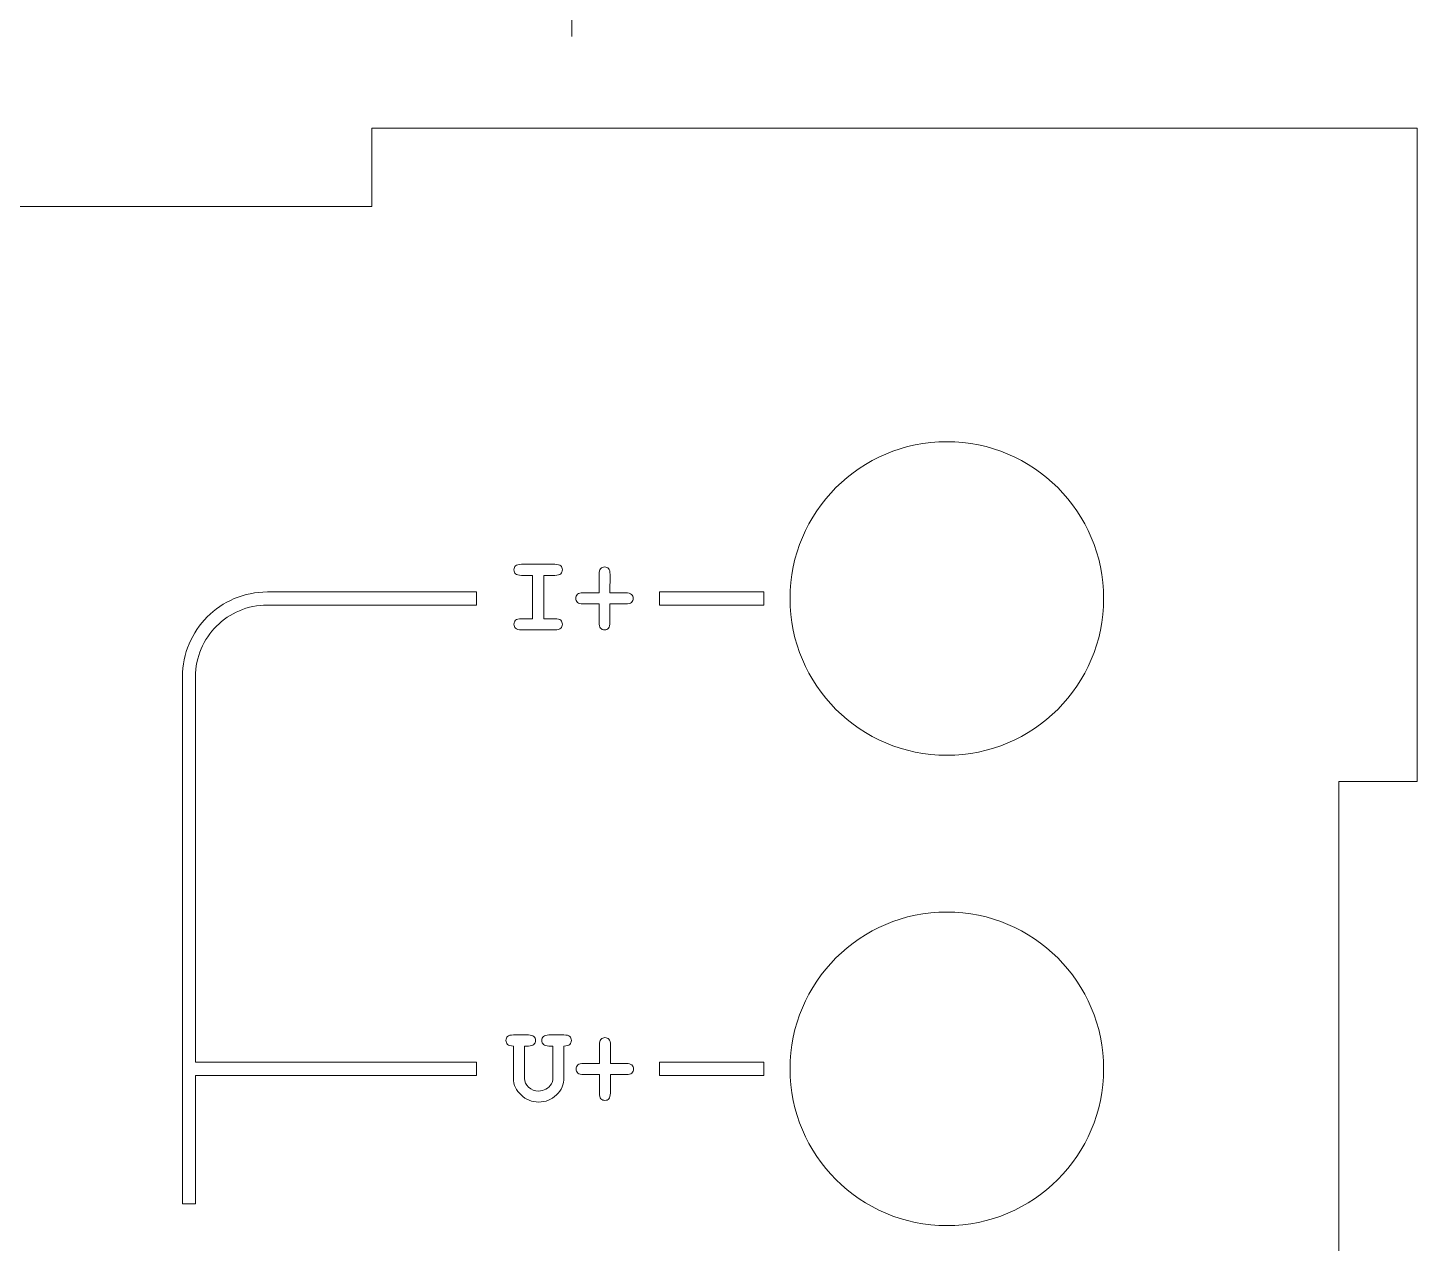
# Model space of a CAD drawing. Header units: millimetres. Extents: x -505 to -219, y -128 to 208.
# Drawn here: x -272.2 to -219, y 39.8 to 86.3 of the extents above; entities that cross this region are included whole.
import ezdxf

# ---------------------------------------------------------------- set-up
doc = ezdxf.new("R2010")
doc.units = ezdxf.units.MM
doc.header["$MEASUREMENT"] = 0
doc.layers.add('layer 1', color=7, linetype='Continuous')
doc.layers.add('layer 2', color=7, linetype='Continuous')

msp = doc.modelspace()

# ---------------------------------------------------------------- linework, layer by layer
at = {"layer": 'layer 1', "color": 114, "lineweight": 9}
for points, knots in [([(-252.426, 65.385), (-252.426, 65.385), (-252.426, 63.7255), (-252.426, 63.7255), (-252.426, 63.7255), (-252.426, 63.7255), (-251.9985, 63.7255), (-251.9985, 63.7255), (-251.9985, 63.7255), (-251.8934, 63.7255), (-251.8193, 63.7058), (-251.7755, 63.667), (-251.7755, 63.667), (-251.7325, 63.6282), (-251.7106, 63.5774), (-251.7106, 63.5139), (-251.7106, 63.5139), (-251.7106, 63.4504), (-251.7325, 63.3996), (-251.7755, 63.3608), (-251.7755, 63.3608), (-251.8193, 63.322), (-251.8934, 63.3022), (-251.9985, 63.3022), (-251.9985, 63.3022), (-251.9985, 63.3022), (-253.2769, 63.3022), (-253.2769, 63.3022), (-253.2769, 63.3022), (-253.3821, 63.3022), (-253.4561, 63.322), (-253.4999, 63.3615), (-253.4999, 63.3615), (-253.5429, 63.401), (-253.5648, 63.4525), (-253.5648, 63.516), (-253.5648, 63.516), (-253.5648, 63.5795), (-253.5429, 63.6303), (-253.4999, 63.6684), (-253.4999, 63.6684), (-253.4561, 63.7065), (-253.3821, 63.7255), (-253.2769, 63.7255), (-253.2769, 63.7255), (-253.2769, 63.7255), (-252.8494, 63.7255), (-252.8494, 63.7255), (-252.8494, 63.7255), (-252.8494, 63.7255), (-252.8494, 65.385), (-252.8494, 65.385), (-252.8494, 65.385), (-252.8494, 65.385), (-253.2769, 65.385), (-253.2769, 65.385), (-253.2769, 65.385), (-253.3821, 65.385), (-253.4561, 65.4047), (-253.4999, 65.4435), (-253.4999, 65.4435), (-253.5429, 65.4823), (-253.5648, 65.5331), (-253.5648, 65.5966), (-253.5648, 65.5966), (-253.5648, 65.6601), (-253.5429, 65.7109), (-253.4999, 65.7498), (-253.4999, 65.7498), (-253.4561, 65.7886), (-253.3821, 65.8083), (-253.2769, 65.8083), (-253.2769, 65.8083), (-253.2769, 65.8083), (-251.9985, 65.8083), (-251.9985, 65.8083), (-251.9985, 65.8083), (-251.8934, 65.8083), (-251.8193, 65.7893), (-251.7755, 65.7512), (-251.7755, 65.7512), (-251.7325, 65.7131), (-251.7106, 65.6623), (-251.7106, 65.5988), (-251.7106, 65.5988), (-251.7106, 65.5353), (-251.7325, 65.4838), (-251.7755, 65.4442), (-251.7755, 65.4442), (-251.8193, 65.4047), (-251.8934, 65.385), (-251.9985, 65.385), (-251.9985, 65.385), (-251.9985, 65.385), (-252.426, 65.385), (-252.426, 65.385)], [0, 0, 0, 0, 0.04, 0.04, 0.04, 0.04, 0.08, 0.08, 0.08, 0.08, 0.12, 0.12, 0.12, 0.12, 0.16, 0.16, 0.16, 0.16, 0.2, 0.2, 0.2, 0.2, 0.24, 0.24, 0.24, 0.24, 0.28, 0.28, 0.28, 0.28, 0.32, 0.32, 0.32, 0.32, 0.36, 0.36, 0.36, 0.36, 0.4, 0.4, 0.4, 0.4, 0.44, 0.44, 0.44, 0.44, 0.48, 0.48, 0.48, 0.48, 0.52, 0.52, 0.52, 0.52, 0.56, 0.56, 0.56, 0.56, 0.6, 0.6, 0.6, 0.6, 0.64, 0.64, 0.64, 0.64, 0.68, 0.68, 0.68, 0.68, 0.72, 0.72, 0.72, 0.72, 0.76, 0.76, 0.76, 0.76, 0.8, 0.8, 0.8, 0.8, 0.84, 0.84, 0.84, 0.84, 0.88, 0.88, 0.88, 0.88, 0.92, 0.92, 0.92, 0.92, 1, 1, 1, 1]), ([(-249.8896, 64.2928), (-249.8896, 64.2928), (-249.8896, 63.5851), (-249.8896, 63.5851), (-249.8896, 63.5851), (-249.8896, 63.4828), (-249.9086, 63.4109), (-249.9467, 63.3671), (-249.9467, 63.3671), (-249.9848, 63.3241), (-250.0356, 63.3022), (-250.0984, 63.3022), (-250.0984, 63.3022), (-250.1605, 63.3022), (-250.2113, 63.3241), (-250.2501, 63.3671), (-250.2501, 63.3671), (-250.2889, 63.4109), (-250.3087, 63.4828), (-250.3087, 63.5851), (-250.3087, 63.5851), (-250.3087, 63.5851), (-250.3087, 64.2928), (-250.3087, 64.2928), (-250.3087, 64.2928), (-250.3087, 64.2928), (-250.9147, 64.2928), (-250.9147, 64.2928), (-250.9147, 64.2928), (-251.0163, 64.2928), (-251.089, 64.3125), (-251.1328, 64.3514), (-251.1328, 64.3514), (-251.1758, 64.3909), (-251.1977, 64.4424), (-251.1977, 64.5059), (-251.1977, 64.5059), (-251.1977, 64.5687), (-251.1758, 64.6202), (-251.1328, 64.6597), (-251.1328, 64.6597), (-251.089, 64.6985), (-251.0163, 64.7175), (-250.9147, 64.7161), (-250.9147, 64.7161), (-250.9147, 64.7161), (-250.3087, 64.7161), (-250.3087, 64.7161), (-250.3087, 64.7161), (-250.3087, 64.7161), (-250.3087, 65.4231), (-250.3087, 65.4231), (-250.3087, 65.4231), (-250.3087, 65.524), (-250.2889, 65.5966), (-250.2501, 65.6404), (-250.2501, 65.6404), (-250.2113, 65.6848), (-250.1598, 65.7067), (-250.097, 65.7067), (-250.097, 65.7067), (-250.0342, 65.7067), (-249.9827, 65.6848), (-249.9439, 65.6418), (-249.9439, 65.6418), (-249.9051, 65.5981), (-249.8853, 65.5254), (-249.8853, 65.4231), (-249.8853, 65.4231), (-249.8853, 65.4231), (-249.8896, 64.7161), (-249.8896, 64.7161), (-249.8896, 64.7161), (-249.8896, 64.7161), (-249.2835, 64.7161), (-249.2835, 64.7161), (-249.2835, 64.7161), (-249.1819, 64.7161), (-249.1092, 64.6971), (-249.0655, 64.6583), (-249.0655, 64.6583), (-249.0225, 64.6195), (-249.0006, 64.5687), (-249.0006, 64.5059), (-249.0006, 64.5059), (-249.0006, 64.4424), (-249.0225, 64.3909), (-249.0655, 64.3514), (-249.0655, 64.3514), (-249.1092, 64.3125), (-249.1819, 64.2928), (-249.2835, 64.2928), (-249.2835, 64.2928), (-249.2835, 64.2928), (-249.8896, 64.2928), (-249.8896, 64.2928)], [0, 0, 0, 0, 0.04, 0.04, 0.04, 0.04, 0.08, 0.08, 0.08, 0.08, 0.12, 0.12, 0.12, 0.12, 0.16, 0.16, 0.16, 0.16, 0.2, 0.2, 0.2, 0.2, 0.24, 0.24, 0.24, 0.24, 0.28, 0.28, 0.28, 0.28, 0.32, 0.32, 0.32, 0.32, 0.36, 0.36, 0.36, 0.36, 0.4, 0.4, 0.4, 0.4, 0.44, 0.44, 0.44, 0.44, 0.48, 0.48, 0.48, 0.48, 0.52, 0.52, 0.52, 0.52, 0.56, 0.56, 0.56, 0.56, 0.6, 0.6, 0.6, 0.6, 0.64, 0.64, 0.64, 0.64, 0.68, 0.68, 0.68, 0.68, 0.72, 0.72, 0.72, 0.72, 0.76, 0.76, 0.76, 0.76, 0.8, 0.8, 0.8, 0.8, 0.84, 0.84, 0.84, 0.84, 0.88, 0.88, 0.88, 0.88, 0.92, 0.92, 0.92, 0.92, 1, 1, 1, 1]), ([(-255, 64.25), (-255, 64.25), (-263, 64.25), (-263, 64.25), (-263, 64.25), (-263.7594, 64.25), (-264.447, 63.9421), (-264.9446, 63.4446), (-264.9446, 63.4446), (-265.4421, 62.947), (-265.75, 62.2594), (-265.75, 61.5), (-265.75, 61.5), (-265.75, 61.5), (-265.75, 46.7498), (-265.75, 46.7498), (-265.75, 46.7498), (-265.75, 46.7498), (-255, 46.7498), (-255, 46.7498), (-255, 46.7498), (-255, 46.7498), (-255, 46.2498), (-255, 46.2498), (-255, 46.2498), (-255, 46.2498), (-265.75, 46.2498), (-265.75, 46.2498), (-265.75, 46.2498), (-265.75, 46.2498), (-265.75, 41.338), (-265.75, 41.338), (-265.75, 41.338), (-265.75, 41.338), (-266.25, 41.338), (-266.25, 41.338), (-266.25, 41.338), (-266.25, 41.338), (-266.25, 61.5), (-266.25, 61.5), (-266.25, 61.5), (-266.25, 62.3975), (-265.8861, 63.2102), (-265.2982, 63.7982), (-265.2982, 63.7982), (-264.7102, 64.3861), (-263.8975, 64.75), (-263, 64.75), (-263, 64.75), (-263, 64.75), (-255, 64.75), (-255, 64.75), (-255, 64.75), (-255, 64.75), (-255, 64.25), (-255, 64.25)], [0, 0, 0, 0, 0.0666667, 0.0666667, 0.0666667, 0.0666667, 0.1333333, 0.1333333, 0.1333333, 0.1333333, 0.2, 0.2, 0.2, 0.2, 0.2666667, 0.2666667, 0.2666667, 0.2666667, 0.3333333, 0.3333333, 0.3333333, 0.3333333, 0.4, 0.4, 0.4, 0.4, 0.4666667, 0.4666667, 0.4666667, 0.4666667, 0.5333333, 0.5333333, 0.5333333, 0.5333333, 0.6, 0.6, 0.6, 0.6, 0.6666667, 0.6666667, 0.6666667, 0.6666667, 0.7333333, 0.7333333, 0.7333333, 0.7333333, 0.8, 0.8, 0.8, 0.8, 0.8666667, 0.8666667, 0.8666667, 0.8666667, 1, 1, 1, 1]), ([(-244, 64.25), (-244, 64.25), (-248, 64.25), (-248, 64.25), (-248, 64.25), (-248, 64.25), (-248, 64.75), (-248, 64.75), (-248, 64.75), (-248, 64.75), (-244, 64.75), (-244, 64.75), (-244, 64.75), (-244, 64.75), (-244, 64.25), (-244, 64.25)], [0, 0, 0, 0, 0.2, 0.2, 0.2, 0.2, 0.4, 0.4, 0.4, 0.4, 0.6, 0.6, 0.6, 0.6, 1, 1, 1, 1]), ([(-251.653, 47.372), (-251.653, 47.372), (-251.653, 46.1697), (-251.653, 46.1697), (-251.653, 46.1697), (-251.653, 45.9073), (-251.7468, 45.6843), (-251.9352, 45.5009), (-251.9352, 45.5009), (-252.1229, 45.3174), (-252.3494, 45.2257), (-252.6139, 45.2257), (-252.6139, 45.2257), (-252.7452, 45.2257), (-252.8679, 45.249), (-252.9829, 45.2948), (-252.9829, 45.2948), (-253.098, 45.3414), (-253.2017, 45.4091), (-253.2927, 45.4987), (-253.2927, 45.4987), (-253.3844, 45.5884), (-253.4557, 45.6822), (-253.5072, 45.7796), (-253.5072, 45.7796), (-253.558, 45.8769), (-253.5834, 46.0067), (-253.5834, 46.1697), (-253.5834, 46.1697), (-253.5834, 46.1697), (-253.5834, 47.372), (-253.5834, 47.372), (-253.5834, 47.372), (-253.6885, 47.372), (-253.7626, 47.3917), (-253.8063, 47.4312), (-253.8063, 47.4312), (-253.8494, 47.4708), (-253.8712, 47.5223), (-253.8712, 47.5858), (-253.8712, 47.5858), (-253.8712, 47.6493), (-253.8494, 47.7001), (-253.8063, 47.7382), (-253.8063, 47.7382), (-253.7626, 47.7763), (-253.6885, 47.7953), (-253.5834, 47.7953), (-253.5834, 47.7953), (-253.5834, 47.7953), (-253.0076, 47.7953), (-253.0076, 47.7953), (-253.0076, 47.7953), (-252.9166, 47.7953), (-252.8496, 47.7756), (-252.8059, 47.7368), (-252.8059, 47.7368), (-252.7628, 47.6979), (-252.7409, 47.6471), (-252.7409, 47.5836), (-252.7409, 47.5836), (-252.7409, 47.5201), (-252.7628, 47.4693), (-252.8059, 47.4305), (-252.8059, 47.4305), (-252.8496, 47.3917), (-252.9166, 47.372), (-253.0076, 47.372), (-253.0076, 47.372), (-253.0076, 47.372), (-253.16, 47.372), (-253.16, 47.372), (-253.16, 47.372), (-253.16, 47.372), (-253.16, 46.1316), (-253.16, 46.1316), (-253.16, 46.1316), (-253.16, 46.0046), (-253.1071, 45.8924), (-253.002, 45.7951), (-253.002, 45.7951), (-252.8962, 45.6977), (-252.7692, 45.649), (-252.6203, 45.649), (-252.6203, 45.649), (-252.5208, 45.649), (-252.4277, 45.6723), (-252.3409, 45.7196), (-252.3409, 45.7196), (-252.2541, 45.7662), (-252.1829, 45.8346), (-252.1278, 45.9242), (-252.1278, 45.9242), (-252.0932, 45.9813), (-252.0763, 46.0498), (-252.0763, 46.1316), (-252.0763, 46.1316), (-252.0763, 46.1316), (-252.0763, 47.372), (-252.0763, 47.372), (-252.0763, 47.372), (-252.0763, 47.372), (-252.2287, 47.372), (-252.2287, 47.372), (-252.2287, 47.372), (-252.3197, 47.372), (-252.3868, 47.3917), (-252.4305, 47.4305), (-252.4305, 47.4305), (-252.4735, 47.4693), (-252.4954, 47.5201), (-252.4954, 47.5836), (-252.4954, 47.5836), (-252.4954, 47.6471), (-252.4735, 47.6979), (-252.4305, 47.7368), (-252.4305, 47.7368), (-252.3868, 47.7756), (-252.3197, 47.7953), (-252.2287, 47.7953), (-252.2287, 47.7953), (-252.2287, 47.7953), (-251.653, 47.7953), (-251.653, 47.7953), (-251.653, 47.7953), (-251.5479, 47.7953), (-251.4738, 47.7763), (-251.43, 47.7382), (-251.43, 47.7382), (-251.387, 47.7001), (-251.3651, 47.6493), (-251.3651, 47.5858), (-251.3651, 47.5858), (-251.3651, 47.5223), (-251.387, 47.4708), (-251.43, 47.4312), (-251.43, 47.4312), (-251.4738, 47.3917), (-251.5479, 47.372), (-251.653, 47.372)], [0, 0, 0, 0, 0.0277778, 0.0277778, 0.0277778, 0.0277778, 0.0555556, 0.0555556, 0.0555556, 0.0555556, 0.0833333, 0.0833333, 0.0833333, 0.0833333, 0.1111111, 0.1111111, 0.1111111, 0.1111111, 0.1388889, 0.1388889, 0.1388889, 0.1388889, 0.1666667, 0.1666667, 0.1666667, 0.1666667, 0.1944444, 0.1944444, 0.1944444, 0.1944444, 0.2222222, 0.2222222, 0.2222222, 0.2222222, 0.25, 0.25, 0.25, 0.25, 0.2777778, 0.2777778, 0.2777778, 0.2777778, 0.3055556, 0.3055556, 0.3055556, 0.3055556, 0.3333333, 0.3333333, 0.3333333, 0.3333333, 0.3611111, 0.3611111, 0.3611111, 0.3611111, 0.3888889, 0.3888889, 0.3888889, 0.3888889, 0.4166667, 0.4166667, 0.4166667, 0.4166667, 0.4444444, 0.4444444, 0.4444444, 0.4444444, 0.4722222, 0.4722222, 0.4722222, 0.4722222, 0.5, 0.5, 0.5, 0.5, 0.5277778, 0.5277778, 0.5277778, 0.5277778, 0.5555556, 0.5555556, 0.5555556, 0.5555556, 0.5833333, 0.5833333, 0.5833333, 0.5833333, 0.6111111, 0.6111111, 0.6111111, 0.6111111, 0.6388889, 0.6388889, 0.6388889, 0.6388889, 0.6666667, 0.6666667, 0.6666667, 0.6666667, 0.6944444, 0.6944444, 0.6944444, 0.6944444, 0.7222222, 0.7222222, 0.7222222, 0.7222222, 0.75, 0.75, 0.75, 0.75, 0.7777778, 0.7777778, 0.7777778, 0.7777778, 0.8055556, 0.8055556, 0.8055556, 0.8055556, 0.8333333, 0.8333333, 0.8333333, 0.8333333, 0.8611111, 0.8611111, 0.8611111, 0.8611111, 0.8888889, 0.8888889, 0.8888889, 0.8888889, 0.9166667, 0.9166667, 0.9166667, 0.9166667, 0.9444444, 0.9444444, 0.9444444, 0.9444444, 1, 1, 1, 1]), ([(-249.8743, 46.2798), (-249.8743, 46.2798), (-249.8743, 45.5721), (-249.8743, 45.5721), (-249.8743, 45.5721), (-249.8743, 45.4698), (-249.8933, 45.3979), (-249.9314, 45.3541), (-249.9314, 45.3541), (-249.9695, 45.3111), (-250.0203, 45.2892), (-250.0831, 45.2892), (-250.0831, 45.2892), (-250.1452, 45.2892), (-250.196, 45.3111), (-250.2348, 45.3541), (-250.2348, 45.3541), (-250.2736, 45.3979), (-250.2934, 45.4698), (-250.2934, 45.5721), (-250.2934, 45.5721), (-250.2934, 45.5721), (-250.2934, 46.2798), (-250.2934, 46.2798), (-250.2934, 46.2798), (-250.2934, 46.2798), (-250.8994, 46.2798), (-250.8994, 46.2798), (-250.8994, 46.2798), (-251.001, 46.2798), (-251.0737, 46.2995), (-251.1175, 46.3384), (-251.1175, 46.3384), (-251.1605, 46.3779), (-251.1824, 46.4294), (-251.1824, 46.4929), (-251.1824, 46.4929), (-251.1824, 46.5557), (-251.1605, 46.6072), (-251.1175, 46.6467), (-251.1175, 46.6467), (-251.0737, 46.6855), (-251.001, 46.7045), (-250.8994, 46.7031), (-250.8994, 46.7031), (-250.8994, 46.7031), (-250.2934, 46.7031), (-250.2934, 46.7031), (-250.2934, 46.7031), (-250.2934, 46.7031), (-250.2934, 47.4101), (-250.2934, 47.4101), (-250.2934, 47.4101), (-250.2934, 47.511), (-250.2736, 47.5836), (-250.2348, 47.6274), (-250.2348, 47.6274), (-250.196, 47.6718), (-250.1445, 47.6937), (-250.0817, 47.6937), (-250.0817, 47.6937), (-250.0189, 47.6937), (-249.9674, 47.6718), (-249.9286, 47.6288), (-249.9286, 47.6288), (-249.8898, 47.5851), (-249.87, 47.5124), (-249.87, 47.4101), (-249.87, 47.4101), (-249.87, 47.4101), (-249.8743, 46.7031), (-249.8743, 46.7031), (-249.8743, 46.7031), (-249.8743, 46.7031), (-249.2682, 46.7031), (-249.2682, 46.7031), (-249.2682, 46.7031), (-249.1666, 46.7031), (-249.0939, 46.6841), (-249.0502, 46.6453), (-249.0502, 46.6453), (-249.0072, 46.6065), (-248.9853, 46.5557), (-248.9853, 46.4929), (-248.9853, 46.4929), (-248.9853, 46.4294), (-249.0072, 46.3779), (-249.0502, 46.3384), (-249.0502, 46.3384), (-249.0939, 46.2995), (-249.1666, 46.2798), (-249.2682, 46.2798), (-249.2682, 46.2798), (-249.2682, 46.2798), (-249.8743, 46.2798), (-249.8743, 46.2798)], [0, 0, 0, 0, 0.04, 0.04, 0.04, 0.04, 0.08, 0.08, 0.08, 0.08, 0.12, 0.12, 0.12, 0.12, 0.16, 0.16, 0.16, 0.16, 0.2, 0.2, 0.2, 0.2, 0.24, 0.24, 0.24, 0.24, 0.28, 0.28, 0.28, 0.28, 0.32, 0.32, 0.32, 0.32, 0.36, 0.36, 0.36, 0.36, 0.4, 0.4, 0.4, 0.4, 0.44, 0.44, 0.44, 0.44, 0.48, 0.48, 0.48, 0.48, 0.52, 0.52, 0.52, 0.52, 0.56, 0.56, 0.56, 0.56, 0.6, 0.6, 0.6, 0.6, 0.64, 0.64, 0.64, 0.64, 0.68, 0.68, 0.68, 0.68, 0.72, 0.72, 0.72, 0.72, 0.76, 0.76, 0.76, 0.76, 0.8, 0.8, 0.8, 0.8, 0.84, 0.84, 0.84, 0.84, 0.88, 0.88, 0.88, 0.88, 0.92, 0.92, 0.92, 0.92, 1, 1, 1, 1]), ([(-244, 46.2498), (-244, 46.2498), (-248, 46.2498), (-248, 46.2498), (-248, 46.2498), (-248, 46.2498), (-248, 46.7498), (-248, 46.7498), (-248, 46.7498), (-248, 46.7498), (-244, 46.7498), (-244, 46.7498), (-244, 46.7498), (-244, 46.7498), (-244, 46.2498), (-244, 46.2498)], [0, 0, 0, 0, 0.2, 0.2, 0.2, 0.2, 0.4, 0.4, 0.4, 0.4, 0.6, 0.6, 0.6, 0.6, 1, 1, 1, 1])]:
    msp.add_open_spline(points, degree=3, knots=knots, dxfattribs=at)
at = {"layer": 'layer 2', "color": 177, "lineweight": 9}
for points, knots in [([(-251.3493, 146), (-251.3493, 147.6568), (-252.6925, 149), (-254.3493, 149), (-254.3493, 149), (-256.0062, 149), (-257.3493, 147.6568), (-257.3493, 146), (-257.3493, 146), (-257.3493, 144.3431), (-256.0062, 143), (-254.3493, 143), (-254.3493, 143), (-252.6925, 143), (-251.3493, 144.3431), (-251.3493, 145.9999), (-251.3493, 195.7039), (-251.3493, 46.592), (-251.3493, 146)], [0, 0, 0, 0, 0.2, 0.2, 0.2, 0.2, 0.4, 0.4, 0.4, 0.4, 0.6, 0.6, 0.6, 0.6, 1, 1, 1, 1.0001, 1.0001, 1.0001, 1.0001]), ([(-248, 133.5), (-248, 135.1568), (-249.3431, 136.5), (-251, 136.5), (-251, 136.5), (-252.6568, 136.5), (-254, 135.1568), (-254, 133.5), (-254, 133.5), (-254, 131.8431), (-252.6568, 130.5), (-251, 130.5), (-251, 130.5), (-249.3431, 130.5), (-248, 131.8431), (-248, 133.4999), (-248, 183.2039), (-248, 34.092), (-248, 133.5)], [0, 0, 0, 0, 0.2, 0.2, 0.2, 0.2, 0.4, 0.4, 0.4, 0.4, 0.6, 0.6, 0.6, 0.6, 1, 1, 1, 1.0001, 1.0001, 1.0001, 1.0001]), ([(-251.3493, 121), (-251.3493, 122.6568), (-252.6925, 124), (-254.3493, 124), (-254.3493, 124), (-256.0062, 124), (-257.3493, 122.6568), (-257.3493, 121), (-257.3493, 121), (-257.3493, 119.3431), (-256.0062, 118), (-254.3493, 118), (-254.3493, 118), (-252.6925, 118), (-251.3493, 119.3431), (-251.3493, 120.9999), (-251.3493, 170.7039), (-251.3493, 21.592), (-251.3493, 121)], [0, 0, 0, 0, 0.2, 0.2, 0.2, 0.2, 0.4, 0.4, 0.4, 0.4, 0.6, 0.6, 0.6, 0.6, 1, 1, 1, 1.0001, 1.0001, 1.0001, 1.0001]), ([(-231, 64.5), (-231, 67.8137), (-233.6863, 70.5), (-237, 70.5), (-237, 70.5), (-240.3137, 70.5), (-243, 67.8138), (-243, 64.5), (-243, 64.5), (-243, 61.1863), (-240.3137, 58.5), (-237, 58.5), (-237, 58.5), (-233.6863, 58.5), (-231, 61.1863), (-231, 64.5)], [0, 0, 0, 0, 0.2, 0.2, 0.2, 0.2, 0.4, 0.4, 0.4, 0.4, 0.6, 0.6, 0.6, 0.6, 1, 1, 1, 1]), ([(-231, 46.5), (-231, 49.8137), (-233.6863, 52.5), (-237, 52.5), (-237, 52.5), (-240.3137, 52.5), (-243, 49.8138), (-243, 46.5), (-243, 46.5), (-243, 43.1863), (-240.3137, 40.5), (-237, 40.5), (-237, 40.5), (-233.6863, 40.5), (-231, 43.1863), (-231, 46.5)], [0, 0, 0, 0, 0.2, 0.2, 0.2, 0.2, 0.4, 0.4, 0.4, 0.4, 0.6, 0.6, 0.6, 0.6, 1, 1, 1, 1])]:
    msp.add_open_spline(points, degree=3, knots=knots, dxfattribs=at)
at = {"layer": 'layer 2', "lineweight": 9}
msp.add_open_spline([(-259, 82.5), (-259, 82.5), (-259, 79.5), (-259, 79.5), (-259, 79.5), (-259, 79.5), (-319, 79.5), (-319, 79.5), (-319, 79.5), (-319, 79.5), (-319, 82.5), (-319, 82.5), (-319, 82.5), (-319, 82.5), (-359, 82.5), (-359, 82.5), (-359, 82.5), (-359, 82.5), (-359, 57.5), (-359, 57.5), (-359, 57.5), (-359, 57.5), (-356, 57.5), (-356, 57.5), (-356, 57.5), (-356, 57.5), (-356, 17.5), (-356, 17.5), (-356, 17.5), (-356, 17.5), (-359, 17.5), (-359, 17.5), (-359, 17.5), (-359, 17.5), (-359, -7.5), (-359, -7.5), (-359, -7.5), (-359, -7.5), (-319, -7.5), (-319, -7.5), (-319, -7.5), (-319, -7.5), (-319, -4.5), (-319, -4.5), (-319, -4.5), (-319, -4.5), (-259, -4.5), (-259, -4.5), (-259, -4.5), (-259, -4.5), (-259, -7.5), (-259, -7.5), (-259, -7.5), (-259, -7.5), (-219, -7.5), (-219, -7.5), (-219, -7.5), (-219, -7.5), (-219, 17.5), (-219, 17.5), (-219, 17.5), (-219, 17.5), (-222, 17.5), (-222, 17.5), (-222, 17.5), (-222, 17.5), (-222, 57.5), (-222, 57.5), (-222, 57.5), (-222, 57.5), (-219, 57.5), (-219, 57.5), (-219, 57.5), (-219, 57.5), (-219, 82.5), (-219, 82.5), (-219, 82.5), (-219, 82.5), (-259, 82.5), (-259, 82.5)], degree=3, knots=[0, 0, 0, 0, 0.047619, 0.047619, 0.047619, 0.047619, 0.0952381, 0.0952381, 0.0952381, 0.0952381, 0.1428571, 0.1428571, 0.1428571, 0.1428571, 0.1904762, 0.1904762, 0.1904762, 0.1904762, 0.2380952, 0.2380952, 0.2380952, 0.2380952, 0.2857143, 0.2857143, 0.2857143, 0.2857143, 0.3333333, 0.3333333, 0.3333333, 0.3333333, 0.3809524, 0.3809524, 0.3809524, 0.3809524, 0.4285714, 0.4285714, 0.4285714, 0.4285714, 0.4761905, 0.4761905, 0.4761905, 0.4761905, 0.5238095, 0.5238095, 0.5238095, 0.5238095, 0.5714286, 0.5714286, 0.5714286, 0.5714286, 0.6190476, 0.6190476, 0.6190476, 0.6190476, 0.6666667, 0.6666667, 0.6666667, 0.6666667, 0.7142857, 0.7142857, 0.7142857, 0.7142857, 0.7619048, 0.7619048, 0.7619048, 0.7619048, 0.8095238, 0.8095238, 0.8095238, 0.8095238, 0.8571429, 0.8571429, 0.8571429, 0.8571429, 0.9047619, 0.9047619, 0.9047619, 0.9047619, 1, 1, 1, 1], dxfattribs=at)

doc.saveas('drawing.dxf')
